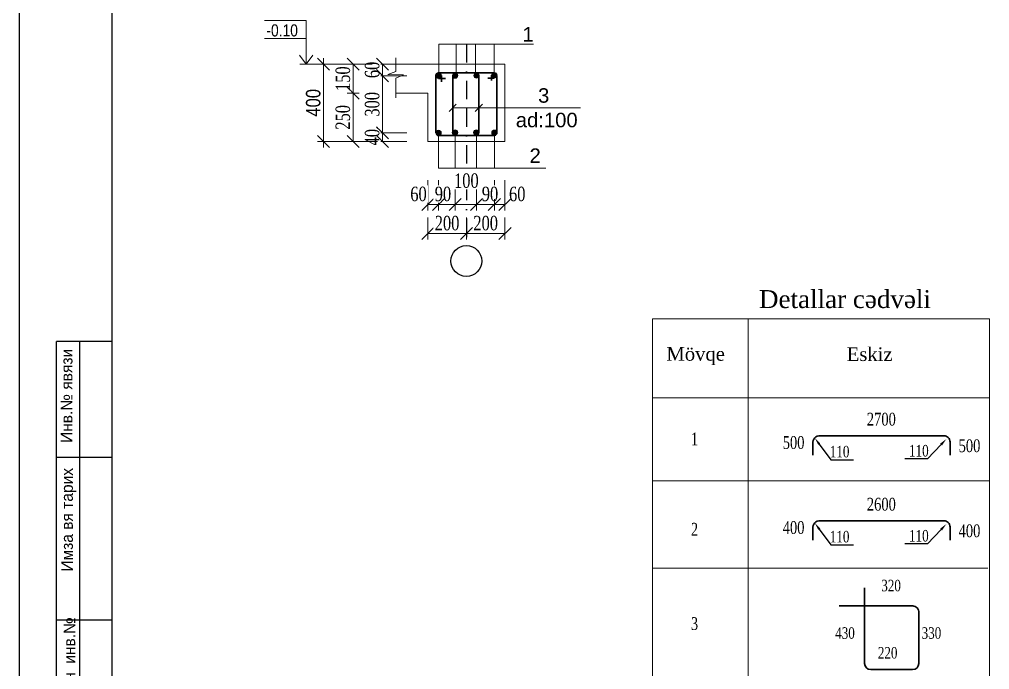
# Model space of a CAD drawing. Header units: millimetres. Extents: x -149347 to 251215, y -2929184 to -2541447.
# Drawn here: x 67574 to 87678, y -2610012 to -2596543 of the extents above; entities that cross this region are included whole.
import ezdxf
from ezdxf import colors
from ezdxf.entities.mleader import LeaderData, LeaderLine
from ezdxf.math import Vec2, Vec3

# ---------------------------------------------------------------- set-up
doc = ezdxf.new("R2010")
doc.units = ezdxf.units.MM
doc.linetypes.add('DASHDOTX2', pattern=[50.8, 25.4, -12.7, 0, -12.7])
doc.layers.add('030', color=7, linetype='Continuous', lineweight=30)
doc.layers.add('APS_MADEIRA', color=35, linetype='Continuous', lineweight=15)
doc.styles.add('400', font='times.ttf', dxfattribs={"width": 0.75, "height": 300})
doc.styles.add('Arial', font='arial.ttf')
doc.styles.add('CP_ATTR', font='A3TI(LA).TTF')
doc.styles.add('style1', font='A3TI(LA).TTF', dxfattribs={"height": 400})
doc.styles.add('style6', font='ARIALN.TTF', dxfattribs={"height": 300})
doc.styles.add('Times New  Roman', font='times.ttf')
doc.dimstyles.new('DIM_100', dxfattribs={"dimscale": 100, "dimtxt": 250, "dimasz": 2.5, "dimexe": 1.25, "dimexo": 0.625, "dimtad": 1, "dimdec": 0, "dimtxsty": 'style1', "dimblk": 'OBLIQUE', "dimcen": 2.5, "dimdle": 1.25, "dimclrd": 251, "dimclre": 251, "dimaunit": 1, "dimadec": 3, "dimazin": 0, "dimtfac": 1, "dimtdec": 0, "dimtmove": 1, "dimatfit": 3, "dimfxl": 1.25, "dimlwd": 5, "dimlwe": 5, "dimarcsym": 0})
doc.dimstyles.new('tebriz', dxfattribs={"dimtxt": 280, "dimasz": 150, "dimexe": 150, "dimexo": 0.625, "dimgap": 65, "dimtad": 1, "dimdec": 0, "dimdsep": 32, "dimtxsty": 'Times New  Roman', "dimblk": 'OBLIQUE', "dimcen": 0, "dimdle": 150, "dimclrd": 7, "dimclre": 256, "dimclrt": 256, "dimadec": 0, "dimazin": 0, "dimtfac": 1, "dimtdec": 0, "dimtmove": 0, "dimatfit": 3, "dimldrblk": 'OBLIQUE', "dimfxl": 1, "dimtolj": 1, "dimlwd": 15, "dimlwe": 9, "dimarcsym": 0})

# ---------------------------------------------------------------- blocks, each defined once
blk = doc.blocks.new('_Oblique')
at = {"color": 0, "linetype": 'ByBlock', "lineweight": -2}
blk.add_line((-0.5, -0.5), (0.5, 0.5), dxfattribs=at)
blk = doc.blocks.new('*D594')
at = {"color": 251, "lineweight": 5, "ltscale": 50, "transparency": 16777216}
for p, q in [((75225, -2597709), (74975, -2597709)), ((75600, -2598895), (74975, -2598895))]:
    blk.add_line(p, q, dxfattribs=at)
at = {"color": 251, "linetype": 'ByBlock', "lineweight": 5, "ltscale": 50, "transparency": 16777216}
blk.add_line((75100, -2597708), (75100, -2598896), dxfattribs=at)
at = {"layer": 'Defpoints', "color": 0, "lineweight": 15, "ltscale": 50, "transparency": 16777216}
for p in [(75287, -2597709), (75100, -2598895), (76310, -2598895)]:
    blk.add_point(p, dxfattribs=at)
at = {"color": 251, "lineweight": 5, "ltscale": 50, "transparency": 16777216, "xscale": 250, "yscale": 250, "zscale": 250}
for p, rotation in [((75100, -2597709), 90), ((75100, -2598895), 270)]:
    blk.add_blockref('_Oblique', p, dxfattribs=dict(at, rotation=rotation))
at = {"color": 0, "lineweight": 15, "ltscale": 50, "transparency": 16777216, "insert": (74885, -2598302), "char_height": 300, "attachment_point": 5, "rotation": 90, "style": '400', "bg_fill": 3, "box_fill_scale": 1.1, "bg_fill_color": 9, "bg_fill_true_color": 13158600, "bg_fill_transparency": 0}
blk.add_mtext('{\\fTimes New Roman|b0|i0|c238|p18;3}00', dxfattribs=at)
blk = doc.blocks.new('*D595')
at = {"color": 251, "lineweight": 5, "ltscale": 50, "transparency": 16777216}
for p, q in [((75600, -2597471), (74975, -2597471)), ((75600, -2597709), (74975, -2597709))]:
    blk.add_line(p, q, dxfattribs=at)
at = {"color": 251, "linetype": 'ByBlock', "lineweight": 5, "ltscale": 50, "transparency": 16777216}
blk.add_line((75100, -2597710), (75100, -2597470), dxfattribs=at)
at = {"layer": 'Defpoints', "color": 0, "lineweight": 15, "ltscale": 50, "transparency": 16777216}
for p in [(76270, -2597471), (76320, -2597709)]:
    blk.add_point(p, dxfattribs=at)
at = {"color": 0, "lineweight": 15, "ltscale": 50, "transparency": 16777216, "insert": (74885, -2597590), "char_height": 300, "attachment_point": 5, "rotation": 90, "style": '400', "bg_fill": 3, "box_fill_scale": 1.1, "bg_fill_color": 9, "bg_fill_true_color": 13158600, "bg_fill_transparency": 0}
blk.add_mtext('60', dxfattribs=at)
at = {"layer": 'Defpoints', "color": 0, "lineweight": 15, "ltscale": 50, "transparency": 16777216}
blk.add_point((75100, -2597471), dxfattribs=at)
at = {"color": 251, "lineweight": 5, "ltscale": 50, "transparency": 16777216, "xscale": 250, "yscale": 250, "zscale": 250}
for p, rotation in [((75100, -2597471), 90), ((75100, -2597709), 270)]:
    blk.add_blockref('_Oblique', p, dxfattribs=dict(at, rotation=rotation))
blk = doc.blocks.new('*D596')
at = {"color": 251, "lineweight": 5, "ltscale": 50, "transparency": 16777216}
for p, q in [((75162, -2598895), (74975, -2598895)), ((75600, -2599071), (74975, -2599071))]:
    blk.add_line(p, q, dxfattribs=at)
at = {"color": 251, "linetype": 'ByBlock', "lineweight": 5, "ltscale": 50, "transparency": 16777216}
blk.add_line((75100, -2598893), (75100, -2599072), dxfattribs=at)
at = {"layer": 'Defpoints', "color": 0, "lineweight": 15, "ltscale": 50, "transparency": 16777216}
for p in [(75225, -2598895), (76910, -2599071)]:
    blk.add_point(p, dxfattribs=at)
at = {"color": 0, "lineweight": 15, "ltscale": 50, "transparency": 16777216, "insert": (74885, -2598983), "char_height": 300, "attachment_point": 5, "rotation": 90, "style": '400', "bg_fill": 3, "box_fill_scale": 1.1, "bg_fill_color": 9, "bg_fill_true_color": 13158600, "bg_fill_transparency": 0}
blk.add_mtext('40', dxfattribs=at)
at = {"layer": 'Defpoints', "color": 0, "lineweight": 15, "ltscale": 50, "transparency": 16777216}
blk.add_point((75100, -2599071), dxfattribs=at)
at = {"color": 251, "lineweight": 5, "ltscale": 50, "transparency": 16777216, "xscale": 250, "yscale": 250, "zscale": 250}
for p, rotation in [((75100, -2598895), 90), ((75100, -2599071), 270)]:
    blk.add_blockref('_Oblique', p, dxfattribs=dict(at, rotation=rotation))
blk = doc.blocks.new('*D597')
at = {"color": 251, "lineweight": 5, "ltscale": 50, "transparency": 16777216}
for p, q in [((74883, -2597471), (74367, -2597471)), ((74612, -2598071), (74367, -2598071))]:
    blk.add_line(p, q, dxfattribs=at)
at = {"color": 251, "linetype": 'ByBlock', "lineweight": 5, "ltscale": 50, "transparency": 16777216}
blk.add_line((74492, -2597470), (74492, -2598072), dxfattribs=at)
at = {"layer": 'Defpoints', "color": 0, "lineweight": 15, "ltscale": 50, "transparency": 16777216}
for p in [(74946, -2597471), (74674, -2598071)]:
    blk.add_point(p, dxfattribs=at)
at = {"color": 251, "lineweight": 5, "ltscale": 50, "transparency": 16777216, "xscale": 250, "yscale": 250, "zscale": 250}
for p, rotation in [((74492, -2597471), 90), ((74492, -2598071), 270)]:
    blk.add_blockref('_Oblique', p, dxfattribs=dict(at, rotation=rotation))
at = {"color": 0, "lineweight": 15, "ltscale": 50, "transparency": 16777216, "insert": (74277, -2597771), "char_height": 300, "attachment_point": 5, "rotation": 90, "style": '400', "bg_fill": 3, "box_fill_scale": 1.1, "bg_fill_color": 9, "bg_fill_true_color": 13158600, "bg_fill_transparency": 0}
blk.add_mtext('1{\\fTimes New Roman|b0|i0|c238|p18;5}0', dxfattribs=at)
at = {"layer": 'Defpoints', "color": 0, "lineweight": 15, "ltscale": 50, "transparency": 16777216}
blk.add_point((74492, -2598071), dxfattribs=at)
blk = doc.blocks.new('*D598')
at = {"color": 251, "linetype": 'ByBlock', "lineweight": 5, "ltscale": 50, "transparency": 16777216}
blk.add_line((74492, -2598070), (74492, -2599074), dxfattribs=at)
at = {"color": 251, "lineweight": 5, "ltscale": 50, "transparency": 16777216}
for p, q in [((74492, -2598071), (74617, -2598071)), ((74992, -2599073), (74367, -2599073))]:
    blk.add_line(p, q, dxfattribs=at)
at = {"layer": 'Defpoints', "color": 0, "lineweight": 15, "ltscale": 50, "transparency": 16777216}
for p in [(74492, -2598071), (74492, -2599073), (76096, -2599073)]:
    blk.add_point(p, dxfattribs=at)
at = {"color": 251, "lineweight": 5, "ltscale": 50, "transparency": 16777216, "xscale": 250, "yscale": 250, "zscale": 250}
for p, rotation in [((74492, -2598071), 90), ((74492, -2599073), 270)]:
    blk.add_blockref('_Oblique', p, dxfattribs=dict(at, rotation=rotation))
at = {"color": 0, "lineweight": 15, "ltscale": 50, "transparency": 16777216, "insert": (74277, -2598572), "char_height": 300, "attachment_point": 5, "rotation": 90, "style": '400', "bg_fill": 3, "box_fill_scale": 1.1, "bg_fill_color": 9, "bg_fill_true_color": 13158600, "bg_fill_transparency": 0}
blk.add_mtext('{\\fTimes New Roman|b0|i0|c238|p18;25}0', dxfattribs=at)
blk = doc.blocks.new('*D599')
at = {"color": 251, "lineweight": 5, "ltscale": 15, "transparency": 16777216}
for p, q in [((73870, -2597471), (73753, -2597471)), ((74479, -2599071), (73753, -2599071))]:
    blk.add_line(p, q, dxfattribs=at)
at = {"color": 251, "linetype": 'ByBlock', "lineweight": 5, "ltscale": 15, "transparency": 16777216}
blk.add_line((73878, -2597346), (73878, -2599196), dxfattribs=at)
at = {"layer": 'Defpoints', "color": 0, "lineweight": 15, "ltscale": 15, "transparency": 16777216}
for p in [(73932, -2597471), (73878, -2599071), (74542, -2599071)]:
    blk.add_point(p, dxfattribs=at)
at = {"color": 251, "lineweight": 5, "ltscale": 15, "transparency": 16777216, "xscale": 250, "yscale": 250, "zscale": 250}
for p, rotation in [((73878, -2597471), 90), ((73878, -2599071), 270)]:
    blk.add_blockref('_Oblique', p, dxfattribs=dict(at, rotation=rotation))
at = {"color": 0, "lineweight": 15, "ltscale": 15, "transparency": 16777216, "insert": (73663, -2598271), "char_height": 300, "attachment_point": 5, "rotation": 90, "style": 'style6'}
blk.add_mtext('{\\fArial Narrow|b0|i0|c238|p34;4}00', dxfattribs=at)
blk = doc.blocks.new('*D600')
at = {"color": 251, "lineweight": 5, "ltscale": 50, "transparency": 16777216}
for p, q in [((76036, -2599876), (76036, -2600501)), ((76261, -2599876), (76261, -2600501))]:
    blk.add_line(p, q, dxfattribs=at)
at = {"color": 251, "linetype": 'ByBlock', "lineweight": 5, "ltscale": 50, "transparency": 16777216}
blk.add_line((76035, -2600376), (76262, -2600376), dxfattribs=at)
at = {"layer": 'Defpoints', "color": 0, "lineweight": 15, "ltscale": 50, "transparency": 16777216}
for p in [(76261, -2599120), (76036, -2599297), (76261, -2600376)]:
    blk.add_point(p, dxfattribs=at)
at = {"color": 0, "lineweight": 15, "ltscale": 50, "transparency": 16777216, "insert": (75844, -2600161), "char_height": 300, "attachment_point": 5, "style": '400', "bg_fill": 3, "box_fill_scale": 1.1, "bg_fill_color": 9, "bg_fill_true_color": 13158600, "bg_fill_transparency": 0}
blk.add_mtext('60', dxfattribs=at)
at = {"color": 251, "lineweight": 5, "ltscale": 50, "transparency": 16777216, "xscale": 250, "yscale": 250, "zscale": 250, "rotation": 180}
blk.add_blockref('_Oblique', (76036, -2600376), dxfattribs=at)
at = {"color": 251, "lineweight": 5, "ltscale": 50, "transparency": 16777216, "xscale": 250, "yscale": 250, "zscale": 250}
blk.add_blockref('_Oblique', (76261, -2600376), dxfattribs=at)
blk = doc.blocks.new('*D601')
at = {"color": 251, "lineweight": 5, "ltscale": 50, "transparency": 16777216}
for p, q in [((76602, -2599876), (76602, -2600501)), ((76261, -2600289), (76261, -2600501))]:
    blk.add_line(p, q, dxfattribs=at)
at = {"color": 251, "linetype": 'ByBlock', "lineweight": 5, "ltscale": 50, "transparency": 16777216}
blk.add_line((76260, -2600376), (76603, -2600376), dxfattribs=at)
at = {"layer": 'Defpoints', "color": 0, "lineweight": 15, "ltscale": 50, "transparency": 16777216}
blk.add_point((76602, -2599113), dxfattribs=at)
at = {"color": 0, "lineweight": 15, "ltscale": 50, "transparency": 16777216, "insert": (76351, -2600161), "char_height": 300, "attachment_point": 5, "style": '400', "bg_fill": 3, "box_fill_scale": 1.1, "bg_fill_color": 9, "bg_fill_true_color": 13158600, "bg_fill_transparency": 0}
blk.add_mtext('90', dxfattribs=at)
at = {"layer": 'Defpoints', "color": 0, "lineweight": 15, "ltscale": 50, "transparency": 16777216}
for p in [(76261, -2600226), (76602, -2600376)]:
    blk.add_point(p, dxfattribs=at)
at = {"color": 251, "lineweight": 5, "ltscale": 50, "transparency": 16777216, "xscale": 250, "yscale": 250, "zscale": 250, "rotation": 180}
blk.add_blockref('_Oblique', (76261, -2600376), dxfattribs=at)
at = {"color": 251, "lineweight": 5, "ltscale": 50, "transparency": 16777216, "xscale": 250, "yscale": 250, "zscale": 250}
blk.add_blockref('_Oblique', (76602, -2600376), dxfattribs=at)
blk = doc.blocks.new('*D602')
at = {"color": 251, "lineweight": 5, "ltscale": 50, "transparency": 16777216}
for p, q in [((77044, -2599876), (77044, -2600501)), ((76602, -2600142), (76602, -2600501))]:
    blk.add_line(p, q, dxfattribs=at)
at = {"color": 251, "linetype": 'ByBlock', "lineweight": 5, "ltscale": 50, "transparency": 16777216}
blk.add_line((76601, -2600376), (77045, -2600376), dxfattribs=at)
at = {"layer": 'Defpoints', "color": 0, "lineweight": 15, "ltscale": 50, "transparency": 16777216}
for p in [(77044, -2598997), (77044, -2600376)]:
    blk.add_point(p, dxfattribs=at)
at = {"color": 251, "lineweight": 5, "ltscale": 50, "transparency": 16777216, "xscale": 250, "yscale": 250, "zscale": 250, "rotation": 180}
blk.add_blockref('_Oblique', (76602, -2600376), dxfattribs=at)
at = {"color": 251, "lineweight": 5, "ltscale": 50, "transparency": 16777216, "xscale": 250, "yscale": 250, "zscale": 250}
blk.add_blockref('_Oblique', (77044, -2600376), dxfattribs=at)
at = {"color": 0, "lineweight": 15, "ltscale": 50, "transparency": 16777216, "insert": (76836, -2599885), "char_height": 300, "attachment_point": 5, "style": '400', "bg_fill": 3, "box_fill_scale": 1.1, "bg_fill_color": 9, "bg_fill_true_color": 13158600, "bg_fill_transparency": 0}
blk.add_mtext('100', dxfattribs=at)
at = {"layer": 'Defpoints', "color": 0, "lineweight": 15, "ltscale": 50, "transparency": 16777216}
blk.add_point((76602, -2600079), dxfattribs=at)
blk = doc.blocks.new('*D603')
at = {"color": 251, "lineweight": 5, "ltscale": 50, "transparency": 16777216}
for p, q in [((77416, -2599876), (77416, -2600501)), ((77044, -2600207), (77044, -2600501))]:
    blk.add_line(p, q, dxfattribs=at)
at = {"color": 251, "linetype": 'ByBlock', "lineweight": 5, "ltscale": 50, "transparency": 16777216}
blk.add_line((77042, -2600376), (77417, -2600376), dxfattribs=at)
at = {"layer": 'Defpoints', "color": 0, "lineweight": 15, "ltscale": 50, "transparency": 16777216}
blk.add_point((77416, -2599116), dxfattribs=at)
at = {"color": 0, "lineweight": 15, "ltscale": 50, "transparency": 16777216, "insert": (77326, -2600161), "char_height": 300, "attachment_point": 5, "style": '400', "bg_fill": 3, "box_fill_scale": 1.1, "bg_fill_color": 9, "bg_fill_true_color": 13158600, "bg_fill_transparency": 0}
blk.add_mtext('90', dxfattribs=at)
at = {"layer": 'Defpoints', "color": 0, "lineweight": 15, "ltscale": 50, "transparency": 16777216}
for p in [(77044, -2600144), (77416, -2600376)]:
    blk.add_point(p, dxfattribs=at)
at = {"color": 251, "lineweight": 5, "ltscale": 50, "transparency": 16777216, "xscale": 250, "yscale": 250, "zscale": 250, "rotation": 180}
blk.add_blockref('_Oblique', (77044, -2600376), dxfattribs=at)
at = {"color": 251, "lineweight": 5, "ltscale": 50, "transparency": 16777216, "xscale": 250, "yscale": 250, "zscale": 250}
blk.add_blockref('_Oblique', (77416, -2600376), dxfattribs=at)
blk = doc.blocks.new('*D604')
at = {"color": 251, "lineweight": 5, "ltscale": 50, "transparency": 16777216}
for p, q in [((77636, -2599876), (77636, -2600501)), ((77416, -2600267), (77416, -2600501))]:
    blk.add_line(p, q, dxfattribs=at)
at = {"color": 251, "linetype": 'ByBlock', "lineweight": 5, "ltscale": 50, "transparency": 16777216}
blk.add_line((77415, -2600376), (77638, -2600376), dxfattribs=at)
at = {"layer": 'Defpoints', "color": 0, "lineweight": 15, "ltscale": 50, "transparency": 16777216}
for p in [(77636, -2599297), (77416, -2600205)]:
    blk.add_point(p, dxfattribs=at)
at = {"color": 251, "lineweight": 5, "ltscale": 50, "transparency": 16777216, "xscale": 250, "yscale": 250, "zscale": 250, "rotation": 180}
blk.add_blockref('_Oblique', (77416, -2600376), dxfattribs=at)
at = {"color": 0, "lineweight": 15, "ltscale": 50, "transparency": 16777216, "insert": (77890, -2600161), "char_height": 300, "attachment_point": 5, "style": '400', "bg_fill": 3, "box_fill_scale": 1.1, "bg_fill_color": 9, "bg_fill_true_color": 13158600, "bg_fill_transparency": 0}
blk.add_mtext('60', dxfattribs=at)
at = {"layer": 'Defpoints', "color": 0, "lineweight": 15, "ltscale": 50, "transparency": 16777216}
blk.add_point((77636, -2600376), dxfattribs=at)
at = {"color": 251, "lineweight": 5, "ltscale": 50, "transparency": 16777216, "xscale": 250, "yscale": 250, "zscale": 250}
blk.add_blockref('_Oblique', (77636, -2600376), dxfattribs=at)
blk = doc.blocks.new('*D605')
at = {"color": 251, "lineweight": 5, "ltscale": 50, "transparency": 16777216}
for p, q in [((76836, -2600644), (76836, -2601105)), ((77636, -2600644), (77636, -2601105))]:
    blk.add_line(p, q, dxfattribs=at)
at = {"color": 251, "linetype": 'ByBlock', "lineweight": 5, "ltscale": 50, "transparency": 16777216}
blk.add_line((77638, -2600980), (76835, -2600980), dxfattribs=at)
at = {"layer": 'Defpoints', "color": 0, "lineweight": 15, "ltscale": 50, "transparency": 16777216}
for p in [(76836, -2600582), (77636, -2600582), (76836, -2600980)]:
    blk.add_point(p, dxfattribs=at)
at = {"color": 251, "lineweight": 5, "ltscale": 50, "transparency": 16777216, "xscale": 250, "yscale": 250, "zscale": 250, "rotation": 180}
blk.add_blockref('_Oblique', (76836, -2600980), dxfattribs=at)
at = {"color": 251, "lineweight": 5, "ltscale": 50, "transparency": 16777216, "xscale": 250, "yscale": 250, "zscale": 250}
blk.add_blockref('_Oblique', (77636, -2600980), dxfattribs=at)
at = {"color": 0, "lineweight": 15, "ltscale": 50, "transparency": 16777216, "insert": (77236, -2600765), "char_height": 300, "attachment_point": 5, "style": '400', "bg_fill": 3, "box_fill_scale": 1.1, "bg_fill_color": 9, "bg_fill_true_color": 13158600, "bg_fill_transparency": 0}
blk.add_mtext('200', dxfattribs=at)
blk = doc.blocks.new('*D606')
at = {"color": 251, "lineweight": 5, "ltscale": 50, "transparency": 16777216}
for p, q in [((76036, -2600644), (76036, -2601105)), ((76836, -2600644), (76836, -2601105))]:
    blk.add_line(p, q, dxfattribs=at)
at = {"color": 251, "linetype": 'ByBlock', "lineweight": 5, "ltscale": 50, "transparency": 16777216}
blk.add_line((76838, -2600980), (76035, -2600980), dxfattribs=at)
at = {"layer": 'Defpoints', "color": 0, "lineweight": 15, "ltscale": 50, "transparency": 16777216}
for p in [(76036, -2600582), (76836, -2600582), (76036, -2600980)]:
    blk.add_point(p, dxfattribs=at)
at = {"color": 251, "lineweight": 5, "ltscale": 50, "transparency": 16777216, "xscale": 250, "yscale": 250, "zscale": 250, "rotation": 180}
blk.add_blockref('_Oblique', (76036, -2600980), dxfattribs=at)
at = {"color": 251, "lineweight": 5, "ltscale": 50, "transparency": 16777216, "xscale": 250, "yscale": 250, "zscale": 250}
blk.add_blockref('_Oblique', (76836, -2600980), dxfattribs=at)
at = {"color": 0, "lineweight": 15, "ltscale": 50, "transparency": 16777216, "insert": (76436, -2600765), "char_height": 300, "attachment_point": 5, "style": '400', "bg_fill": 3, "box_fill_scale": 1.1, "bg_fill_color": 9, "bg_fill_true_color": 13158600, "bg_fill_transparency": 0}
blk.add_mtext('200', dxfattribs=at)
blk = doc.blocks.new('mekteb')
at = {"color": 0, "lineweight": 25}
blk.add_line((99643, -1849866), (99643, -1821466), dxfattribs=at)
at = {"color": 0, "lineweight": 25, "ltscale": 15}
blk.add_line((101643, -1849366), (101643, -1821966), dxfattribs=at)
at = {"lineweight": 25, "ltscale": 0.25}
for p, q in [((100443, -1849366), (100443, -1840866)), ((100943, -1849367), (100943, -1840866))]:
    blk.add_line(p, q, dxfattribs=at)
at = {"lineweight": 25}
for p, q in [((101643, -1840866), (100443, -1840866)), ((101645, -1843366), (100445, -1843366)), ((101645, -1846866), (100445, -1846866))]:
    blk.add_line(p, q, dxfattribs=at)
at = {"lineweight": 25, "char_height": 250.01, "width": 5960.07, "attachment_point": 1, "rotation": 90, "style": 'CP_ATTR'}
for s, insert in [('\\pt3143;Инв.№ явязи', (100535, -1843053)), ('\\pt3143;Имза вя тарих', (100544, -1845823)), ('\\pt3143;Яслин  инв.№', (100595, -1848965))]:
    blk.add_mtext(s, dxfattribs=dict(at, insert=insert))

msp = doc.modelspace()

# ---------------------------------------------------------------- hatches: boundary and pattern name
at = {"lineweight": 15, "ltscale": 15}
h = msp.add_hatch(color=7, dxfattribs=at)
h.dxf.hatch_style = 1
edge = h.paths.add_edge_path()
edge.add_arc((76260.79027, -2597709.03818), 57.78531, 0, 360)
h = msp.add_hatch(color=7, dxfattribs=at)
h.dxf.hatch_style = 1
edge = h.paths.add_edge_path()
edge.add_arc((76602.95859, -2597707.17279), 54.7577, 0, 360)
h = msp.add_hatch(color=7, dxfattribs=at)
h.dxf.hatch_style = 1
edge = h.paths.add_edge_path()
edge.add_arc((77044.60484, -2597707.17279), 53.67568, 0, 360)
h = msp.add_hatch(color=7, dxfattribs=at)
h.dxf.hatch_style = 1
edge = h.paths.add_edge_path()
edge.add_arc((77411.84806, -2597705.72398), 54.4711, 0, 360)
h = msp.add_hatch(color=7, dxfattribs=at)
h.dxf.hatch_style = 1
edge = h.paths.add_edge_path()
edge.add_arc((76260.79027, -2598894.62119), 54.4711, 0, 360)
h = msp.add_hatch(color=7, dxfattribs=at)
h.dxf.hatch_style = 1
edge = h.paths.add_edge_path()
edge.add_arc((76601.97854, -2598887.8803), 57.1346, 0, 360)
h = msp.add_hatch(color=7, dxfattribs=at)
h.dxf.hatch_style = 1
edge = h.paths.add_edge_path()
edge.add_arc((77043.62479, -2598887.8803), 57.1346, 0, 360)
h = msp.add_hatch(color=7, dxfattribs=at)
h.dxf.hatch_style = 1
edge = h.paths.add_edge_path()
edge.add_arc((77415.98893, -2598890.5438), 54.4711, 0, 360)

# ---------------------------------------------------------------- linework, layer by layer
at = {"color": 252, "linetype": 'DASHDOTX2', "ltscale": 15, "true_color": 0xa97986}
for p, q in [((76836.31916, -2597054.71163), (76836.31916, -2598384.44522)), ((76836.31916, -2598384.44522), (76836.31916, -2601228.58181))]:
    msp.add_line(p, q, dxfattribs=at)
at = {"color": 7, "lineweight": 15, "ltscale": 15}
for p, q in [((76036.31916, -2597471.21258), (75373.14829, -2597471.21258)), ((77636.31916, -2597471.21258), (76036.31916, -2597471.21258)), ((77636.31916, -2598384.44522), (77636.31916, -2597471.21258)), ((76036.31916, -2598071.21258), (76036.31916, -2598384.44522)), ((76036.31916, -2598384.44522), (76036.31916, -2599071.21258)), ((77636.31916, -2599071.21258), (77636.31916, -2598384.44522)), ((76036.31916, -2599071.21258), (77636.31916, -2599071.21258))]:
    msp.add_line(p, q, dxfattribs=at)
at = {"color": 7, "lineweight": 35, "ltscale": 15}
for p, q in [((76206.31916, -2597689.74983), (76206.31916, -2598384.44522)), ((76318.3034, -2597703.43633), (76318.3034, -2597837.31862)), ((76552.56487, -2597707.17279), (76552.56487, -2598384.44522)), ((77094.99855, -2597707.17279), (77094.99855, -2598384.44522)), ((77358.0598, -2597697.12603), (77358.0598, -2597812.15665)), ((77466.31916, -2598384.44522), (77466.31916, -2597709.03818)), ((76260.79014, -2597766.82348), (76402.51106, -2597766.82348)), ((77411.84806, -2597760.19508), (77277.98735, -2597760.19508)), ((76206.31916, -2598384.44522), (76206.31916, -2598894.62119)), ((76552.56487, -2598384.44522), (76552.56487, -2598892.75581)), ((77094.99855, -2598384.44522), (77094.99855, -2598892.75581)), ((77466.31916, -2598894.62119), (77466.31916, -2598384.44522)), ((76240.11238, -2598945.01491), (77415.98893, -2598945.01491))]:
    msp.add_line(p, q, dxfattribs=at)
at = {"color": 0, "lineweight": 15}
for p, q in [((80689.95939, -2602749.48397), (87678.45952, -2602749.48397)), ((80689.95939, -2602749.48397), (80689.95939, -2610506.60038)), ((82674.43919, -2602749.48397), (82674.43919, -2610506.60038)), ((87678.45952, -2602749.48397), (87678.45952, -2610506.60038)), ((80689.95939, -2604383.1652), (87678.45952, -2604383.1652)), ((80689.95939, -2606100.13848), (87678.45952, -2606100.13848)), ((80689.95939, -2607913.6035), (87641.89331, -2607913.6035))]:
    msp.add_line(p, q, dxfattribs=at)
at = {"color": 0, "lineweight": 30}
for p, q in [((85087.11572, -2608319.07979), (85087.11572, -2609883.32142)), ((85087.11572, -2608319.07979), (85087.11572, -2609883.32142)), ((86084.7804, -2608693.85962), (84560.93584, -2608693.85962)), ((86084.7804, -2608693.85962), (84560.93584, -2608693.85962)), ((86211.71109, -2608820.79051), (86211.71109, -2609883.32142)), ((86211.71109, -2608820.79051), (86211.71109, -2609883.32142)), ((85214.55572, -2610010.76142), (86084.27088, -2610010.76142)), ((85214.55572, -2610010.76142), (86084.27088, -2610010.76142))]:
    msp.add_line(p, q, dxfattribs=at)
at = {"color": 7, "lineweight": 15}
for points in [[(73515.53438, -2597093.69866), (73515.53438, -2596563.9191), (72653.69146, -2596563.9191)], [(73515.53438, -2597469.96258), (73515.53438, -2596940.18302), (72653.69146, -2596940.18302)], [(73653.70729, -2597281.64568), (73515.53438, -2597469.96258), (73377.36147, -2597281.64568)]]:
    msp.add_lwpolyline(points, dxfattribs=at)
at = {"color": 7, "lineweight": 15, "ltscale": 15}
msp.add_lwpolyline([(75373.14829, -2597339.36674), (75373.14829, -2597624.05846), (75211.42545, -2597682.04722), (75533.74249, -2597689.55075), (75373.14829, -2597757.12426), (75373.14829, -2598169.47282)], dxfattribs=at)
at = {"color": 0, "lineweight": 30}
for points in [[(84140.09934, -2605170.9857), (86732.1182, -2605169.24787)], [(84015.79551, -2605291.85322), (84015.79551, -2605567.29875)], [(86858.97237, -2605296.10204), (86858.97237, -2605571.54758)], [(84140.09934, -2606932.42717), (86732.1182, -2606930.68934)], [(84015.79551, -2607053.29468), (84015.79551, -2607328.74022)], [(86858.97237, -2607057.54351), (86858.97237, -2607332.98905)]]:
    msp.add_lwpolyline(points, dxfattribs=at)
at = {"color": 7, "lineweight": 15, "ltscale": 15}
for centre, radius in [((76260.79027, -2597709.03818), 57.78531), ((76602.95859, -2597707.17279), 54.7577), ((77044.60484, -2597707.17279), 53.67568), ((77411.84806, -2597705.72398), 54.4711), ((76260.79027, -2598894.62119), 54.4711), ((76601.97854, -2598887.8803), 57.1346), ((77043.62479, -2598887.8803), 57.1346), ((77415.98893, -2598890.5438), 54.4711)]:
    msp.add_circle(centre, radius, dxfattribs=at)
msp.add_circle((76836.31916, -2601548.58181), 320)
at = {"color": 0, "lineweight": 30}
for centre, radius, start, end in [((84155.42443, -2605311.09917), 140.94908, 83.834839334, 187.847993173), ((86732.1182, -2605296.10204), 126.85417, 359.999912168, 90.076828205), ((84155.42443, -2607072.54063), 140.94908, 83.834839334, 187.847993173), ((86732.1182, -2607057.54351), 126.85417, 359.999912168, 90.076828205), ((85214.55572, -2609883.32142), 127.44, 180, 270), ((85214.55572, -2609883.32142), 127.44, 180, 270), ((86084.27109, -2609883.32142), 127.44, 270, 0), ((86084.27109, -2609883.32142), 127.44, 270, 0)]:
    msp.add_arc(centre, radius, start, end, dxfattribs=at)
at = {"color": 7, "lineweight": 35, "ltscale": 15}
msp.add_arc((86084.78055, -2608820.79015), 126.93053, 354.640164647, 90.00007017, dxfattribs=at)
msp.add_arc((86084.78055, -2608820.79015), 126.93053, 354.640164647, 90.00007017, dxfattribs=at)
at = {"layer": '030', "color": 0, "lineweight": 30, "ltscale": 5}
msp.add_lwpolyline([(85086.07263, -2608690.70009), (85087.11572, -2608319.07979)], dxfattribs=at)
msp.add_lwpolyline([(85086.07263, -2608690.70009), (85087.11572, -2608319.07979)], dxfattribs=at)
at = {"layer": 'APS_MADEIRA', "color": 7, "lineweight": 9, "ltscale": 25}
for p, q in [((76265.23759, -2597689.59483), (76265.23759, -2597054.71163)), ((76265.23759, -2597054.71163), (78224.02905, -2597054.71163)), ((76623.10633, -2597690.58585), (76623.10633, -2597054.71163)), ((77024.74967, -2597691.66786), (77024.74967, -2597054.71163)), ((77411.84806, -2597692.73762), (77411.84806, -2597054.71163)), ((76260.79027, -2598949.0923), (76260.79027, -2599621.58824)), ((76601.97854, -2598945.01491), (76601.97854, -2599617.51085)), ((77043.62497, -2598945.01491), (77043.62497, -2599617.51085)), ((77415.98893, -2598945.01491), (77415.98893, -2599617.51085)), ((76260.79027, -2599621.58824), (78480.13565, -2599621.58824))]:
    msp.add_line(p, q, dxfattribs=at)
at = {"layer": 'APS_MADEIRA', "color": 7, "lineweight": 15, "ltscale": 25}
for p, q in [((75098.35756, -2597469.96258), (73388.00166, -2597469.96258)), ((77411.84806, -2597651.25287), (77411.84806, -2597651.25286))]:
    msp.add_line(p, q, dxfattribs=at)
at = {"layer": 'APS_MADEIRA', "color": 7, "lineweight": 30, "ltscale": 25}
for centre, radius, start, end in [((76260.79027, -2597709.03818), 57.78531, 90, 180), ((77411.84806, -2597705.72398), 54.4711, 0, 90), ((77415.98893, -2598890.5438), 54.4711, 270, 0)]:
    msp.add_arc(centre, radius, start, end, dxfattribs=at)

# ---------------------------------------------------------------- texts
at = {"lineweight": 9, "insert": (72692.14143, -2596645.57532), "char_height": 250, "width": 23109.777632, "attachment_point": 1, "style": 'style6'}
msp.add_mtext('{\\fArial Narrow|b0|i0|c238|p34;-0.10}', dxfattribs=at)
at = {"color": 7, "lineweight": 5, "ltscale": 15, "insert": (82899.23388, -2602151.33108), "char_height": 371.2475441, "width": 5714.8003644, "attachment_point": 1, "style": 'Times New  Roman'}
msp.add_mtext('{\\fTimes New Roman|b0|i0|c238|p18;Detallar cədvəli}', dxfattribs=at)
at = {"attachment_point": 1, "style": '400'}
for s, insert, char_height, width in [('\\A1;{\\fTimes New Roman|b0|i0|c238|p18;27}00', (85134.91923, -2604692.21402), 265.2, 233.0139314), ('{\\fTimes New Roman|b0|i0|c238|p18; }1', (81414.03231, -2605100.73244), 265.2, 233.0139314), ('\\A1;50{\\fTimes New Roman|b0|i0|c238|p18;0}', (83391.298, -2605175.29064), 265.2, 233.0139314), ('\\A1;50{\\fTimes New Roman|b0|i0|c238|p18;0}', (87036.82321, -2605243.00077), 265.2, 233.0139314), ('\\A1;{\\fTimes New Roman|b0|i0|c238|p18;26}00', (85134.91923, -2606453.65549), 265.2, 233.0139314), (' 2', (81413.61017, -2606972.20335), 265.2, 233.0139314), ('\\A1;40{\\fTimes New Roman|b0|i0|c238|p18;0}', (83391.298, -2606936.73211), 265.2, 233.0139314), ('\\A1;40{\\fTimes New Roman|b0|i0|c238|p18;0}', (87036.82321, -2607004.44224), 265.2, 233.0139314), ('\\A1;3{\\fTimes New Roman|b0|i0|c238|p18;20}', (85434.33674, -2608151.85186), 238.68, 209.7125382), (' 3', (81413.61017, -2608926.08096), 265.2, 233.0139314), ('\\A1;{\\fTimes New Roman|b0|i0|c238|p18;430}', (84479.67559, -2609135.25278), 238.68, 209.7125382), ('\\A1;{\\fTimes New Roman|b0|i0|c238|p18;330}', (86270.71875, -2609135.25278), 238.68, 209.7125382), ('\\A1;2{\\fTimes New Roman|b0|i0|c238|p18;20}', (85363.79087, -2609544.36928), 238.68, 209.7125382)]:
    msp.add_mtext(s, dxfattribs=dict(at, insert=insert, char_height=char_height, width=width))
at = {"layer": 'APS_MADEIRA', "color": 7, "lineweight": 9, "ltscale": 25, "style": 'Arial'}
msp.add_text('ad:100', height=300, dxfattribs=at).set_placement((77860.27148, -2598777.65027))
at = {"layer": 'APS_MADEIRA', "color": 7, "lineweight": 9, "ltscale": 25, "char_height": 300, "attachment_point": 1, "style": 'Arial'}
for s, insert in [('  \\P1', (77998.80204, -2596201.46436)), ('3', (78321.69137, -2597968.82389)), (' \\P 2', (78028.99231, -2598715.91515))]:
    msp.add_mtext_dynamic_manual_height_columns(s, width=488.0335854, gutter_width=12.5, heights=[0], dxfattribs=dict(at, insert=insert))
at = {"layer": 'APS_MADEIRA', "color": 7, "lineweight": 9, "ltscale": 25, "char_height": 282.88884, "width": 431.4216895, "attachment_point": 1, "style": 'Arial'}
for s, insert in [('{\\fTimes New Roman|b0|i0|c238|p18;Mövqe}', (80982.79949, -2603330.72752)), ('\\pxt35;{\\fTimes New Roman|b0|i0|c238|p18;Eskiz}', (84718.27696, -2603336.28034))]:
    msp.add_mtext(s, dxfattribs=dict(at, insert=insert))

# ---------------------------------------------------------------- leaders
at = {"color": 2, "lineweight": 15, "ltscale": 15}
for points in [[(76552.56487, -2598376.07633), (79204.08075, -2598376.07633)], [(77094.99855, -2598376.07633), (79204.08075, -2598376.07633)]]:
    msp.add_leader(points, dimstyle='tebriz', dxfattribs=at)
ml = msp.add_multileader_mtext('Standard')
ml.set_content('{\\C256;110\\fTimes New Roman|b0|i0|c238|p18; }', color=6, style='400')
ml.set_leader_properties()
ml.build(insert=Vec2(0, 0))
ml.multileader.update_dxf_attribs({"text_left_attachment_type": 6, "text_right_attachment_type": 6, "dogleg_length": 1, "arrow_head_size": 160})
ctx = ml.context
ctx.base_point, ctx.char_height, ctx.arrow_head_size, ctx.landing_gap_size, ctx.plane_origin = Vec3(84391.0566, -2605664.56846), 240, 160, 0.08, Vec3(81254.86733, -2607577.0192)
ctx.left_attachment, ctx.right_attachment, ctx.text_align_type = 6, 6, 1
notes = []
notes.append((ctx, [(0, (1, 1, 0), (84390.2566, -2605664.56846), (1, 0), 0.8, [(0, [(84054.30554, -2605212.90746)], 0, [])])]))
ctx.mtext.insert, ctx.mtext.alignment, ctx.mtext.flow_direction = Vec3(84570.16327, -2605376.56846), 2, 5
ml = msp.add_multileader_mtext('Standard')
ml.set_content('{\\C256;110\\fTimes New Roman|b0|i0|c238|p18; }', color=6, style='400')
ml.set_leader_properties()
ml.build(insert=Vec2(0, 0))
ml.multileader.update_dxf_attribs({"text_left_attachment_type": 6, "text_right_attachment_type": 6, "dogleg_length": 1, "arrow_head_size": 160})
ctx = ml.context
ctx.base_point, ctx.char_height, ctx.arrow_head_size, ctx.landing_gap_size, ctx.plane_origin = Vec3(86033.17808, -2605645.97538), 240, 160, 0.08, Vec3(83984.65501, -2607597.32922)
ctx.left_attachment, ctx.right_attachment, ctx.text_align_type = 6, 6, 1
notes.append((ctx, [(1, (1, 1, 0), (86392.19143, -2605645.97538), (-1, 0), 0.8, [(0, [(86784.09322, -2605233.21748)], 0, [])])]))
ctx.mtext.insert, ctx.mtext.alignment, ctx.mtext.flow_direction = Vec3(86212.28476, -2605357.97538), 2, 5
ml = msp.add_multileader_mtext('Standard')
ml.set_content('{\\C256;110\\fTimes New Roman|b0|i0|c238|p18; }', color=6, style='400')
ml.set_leader_properties()
ml.build(insert=Vec2(0, 0))
ml.multileader.update_dxf_attribs({"text_left_attachment_type": 6, "text_right_attachment_type": 6, "dogleg_length": 1, "arrow_head_size": 160})
ctx = ml.context
ctx.base_point, ctx.char_height, ctx.arrow_head_size, ctx.landing_gap_size, ctx.plane_origin = Vec3(84391.0566, -2607426.00993), 240, 160, 0.08, Vec3(81254.86733, -2609338.46067)
ctx.left_attachment, ctx.right_attachment, ctx.text_align_type = 6, 6, 1
notes.append((ctx, [(0, (1, 1, 0), (84390.2566, -2607426.00993), (1, 0), 0.8, [(0, [(84054.30554, -2606974.34893)], 0, [])])]))
ctx.mtext.insert, ctx.mtext.alignment, ctx.mtext.flow_direction = Vec3(84570.16327, -2607138.00993), 2, 5
ml = msp.add_multileader_mtext('Standard')
ml.set_content('{\\C256;110\\fTimes New Roman|b0|i0|c238|p18; }', color=6, style='400')
ml.set_leader_properties()
ml.build(insert=Vec2(0, 0))
ml.multileader.update_dxf_attribs({"text_left_attachment_type": 6, "text_right_attachment_type": 6, "dogleg_length": 1, "arrow_head_size": 160})
ctx = ml.context
ctx.base_point, ctx.char_height, ctx.arrow_head_size, ctx.landing_gap_size, ctx.plane_origin = Vec3(86033.17808, -2607407.41685), 240, 160, 0.08, Vec3(83984.65501, -2609358.77069)
ctx.left_attachment, ctx.right_attachment, ctx.text_align_type = 6, 6, 1
notes.append((ctx, [(1, (1, 1, 0), (86392.19143, -2607407.41685), (-1, 0), 0.8, [(0, [(86784.09322, -2606994.65895)], 0, [])])]))
ctx.mtext.insert, ctx.mtext.alignment, ctx.mtext.flow_direction = Vec3(86212.28476, -2607119.41685), 2, 5
for ctx, leaders in notes:
    for number, flags, end, landing, length, lines in leaders:
        leader = LeaderData()
        leader.index, (leader.has_last_leader_line, leader.has_dogleg_vector, leader.attachment_direction) = number, flags
        leader.last_leader_point, leader.dogleg_vector, leader.dogleg_length = Vec3(end), Vec3(landing), length
        for number, points, colour, breaks in lines:
            line = LeaderLine()
            line.index, line.vertices, line.color, line.breaks = number, Vec3.list(points), colors.encode_raw_color(colour), breaks
            leader.lines.append(line)
        ctx.leaders.append(leader)

# ---------------------------------------------------------------- next in the draw order: dimensions: what is measured, and where the dimension line sits
at = {"color": 7, "lineweight": 15, "ltscale": 50}
dim = msp.add_linear_dim(base=(75099.63324, -2598894.68312), p1=(75287.13324, -2597709.03818), p2=(76310.0299, -2598894.68312), angle=90, text='{\\fTimes New Roman|b0|i0|c238|p18;3}00', dimstyle='DIM_100', override={"dimscale": 1, "dimtxt": 300, "dimasz": 250, "dimexe": 125, "dimexo": 62.5, "dimgap": 62.5, "dimtxsty": '400', "dimcen": 250, "dimfxl": 500, "dimfxlon": 1, "dimtfill": 1, "dimtfillclr": 256, "dimarcsym": 1}, dxfattribs=at)
dim.commit()
dim.dimension.update_dxf_attribs({"geometry": '*D594', "text_midpoint": (74884.53771, -2598301.86065)})

# ---------------------------------------------------------------- next in the draw order: dimensions: what is measured, and where the dimension line sits
for base, p1, p2, text, picture, middle in [((75099.63324, -2597471.21258), (76320.0299, -2597709.03818), (76269.83069, -2597471.21258), '60', '*D595', (75099.63324, -2597590.12538)), ((75099.63324, -2599071.21258), (75224.63324, -2598894.68312), (76910.19087, -2599071.21258), '40', '*D596', (75099.63324, -2598982.97881))]:
    dim = msp.add_linear_dim(base=base, p1=p1, p2=p2, angle=90, text=text, dimstyle='DIM_100', override={"dimscale": 1, "dimtxt": 300, "dimasz": 250, "dimexe": 125, "dimexo": 62.5, "dimgap": 62.5, "dimtxsty": '400', "dimcen": 250, "dimfxl": 500, "dimfxlon": 1, "dimtfill": 1, "dimtfillclr": 256, "dimarcsym": 1}, dxfattribs=at)
    dim.commit()
    dim.dimension.update_dxf_attribs({"geometry": picture, "text_midpoint": middle, "dimtype": 160})

# ---------------------------------------------------------------- next in the draw order: linework, layer by layer
at = {"color": 7, "lineweight": 35, "ltscale": 15}
msp.add_line((76260.79027, -2597651.25287), (77411.84806, -2597651.25287), dxfattribs=at)

# ---------------------------------------------------------------- next in the draw order: dimensions: what is measured, and where the dimension line sits
at = {"color": 7, "lineweight": 15, "ltscale": 50}
dim = msp.add_linear_dim(base=(74491.74704, -2598071.21258), p1=(74945.74643, -2597471.21258), p2=(74674.45359, -2598071.21258), angle=90, text='1{\\fTimes New Roman|b0|i0|c238|p18;5}0', dimstyle='DIM_100', override={"dimscale": 1, "dimtxt": 300, "dimasz": 250, "dimexe": 125, "dimexo": 62.5, "dimgap": 62.5, "dimtxsty": '400', "dimcen": 250, "dimfxl": 500, "dimfxlon": 1, "dimtfill": 1, "dimtfillclr": 256, "dimarcsym": 1}, dxfattribs=at)
dim.commit()
dim.dimension.update_dxf_attribs({"geometry": '*D597', "text_midpoint": (74276.65151, -2597771.21258)})

# ---------------------------------------------------------------- next in the draw order: dimensions: what is measured, and where the dimension line sits
dim = msp.add_linear_dim(base=(74491.74704, -2599072.5245), p1=(74491.74704, -2598071.21258), p2=(76095.55879, -2599072.5245), angle=90, text='{\\fTimes New Roman|b0|i0|c238|p18;25}0', dimstyle='DIM_100', override={"dimscale": 1, "dimtxt": 300, "dimasz": 250, "dimexe": 125, "dimexo": 62.5, "dimgap": 62.5, "dimtxsty": '400', "dimcen": 250, "dimfxl": 500, "dimfxlon": 1, "dimtfill": 1, "dimtfillclr": 256, "dimarcsym": 1}, dxfattribs=at)
dim.commit()
dim.dimension.update_dxf_attribs({"geometry": '*D598', "text_midpoint": (74276.65151, -2598571.86854)})

# ---------------------------------------------------------------- next in the draw order: linework, layer by layer
at = {"color": 7, "lineweight": 15, "ltscale": 15}
msp.add_line((76036.31916, -2598071.21258), (75373.14829, -2598071.21258), dxfattribs=at)

# ---------------------------------------------------------------- next in the draw order: dimensions: what is measured, and where the dimension line sits
dim = msp.add_linear_dim(base=(73878.47899, -2599071.2745), p1=(73932.28783, -2597471.2745), p2=(74541.50381, -2599071.2745), angle=90, text='{\\fArial Narrow|b0|i0|c238|p34;4}00', dimstyle='DIM_100', override={"dimlfac": 0.25, "dimtxsty": 'style6'}, dxfattribs=at)
dim.commit()
dim.dimension.update_dxf_attribs({"geometry": '*D599', "text_midpoint": (73662.8071, -2598271.2745)})
at = {"color": 7, "lineweight": 15, "ltscale": 50}
dim = msp.add_linear_dim(base=(76260.79027, -2600376.18887), p1=(76036.31916, -2599296.80663), p2=(76260.79027, -2599120.21525), text='60', dimstyle='DIM_100', override={"dimscale": 1, "dimtxt": 300, "dimasz": 250, "dimexe": 125, "dimexo": 62.5, "dimgap": 62.5, "dimtxsty": '400', "dimcen": 250, "dimfxl": 500, "dimfxlon": 1, "dimtfill": 1, "dimtfillclr": 256, "dimarcsym": 1}, dxfattribs=at)
dim.commit()
dim.dimension.update_dxf_attribs({"geometry": '*D600', "text_midpoint": (75843.65435, -2600376.18887), "dimtype": 160})

# ---------------------------------------------------------------- next in the draw order: dimensions: what is measured, and where the dimension line sits
dim = msp.add_linear_dim(base=(76601.97854, -2600376.18887), p1=(76260.79027, -2600226.01658), p2=(76601.97854, -2599113.47436), text='90', dimstyle='DIM_100', override={"dimscale": 1, "dimtxt": 300, "dimasz": 250, "dimexe": 125, "dimexo": 62.5, "dimgap": 62.5, "dimtxsty": '400', "dimcen": 250, "dimfxl": 500, "dimfxlon": 1, "dimtfill": 1, "dimtfillclr": 256, "dimarcsym": 1}, dxfattribs=at)
dim.commit()
dim.dimension.update_dxf_attribs({"geometry": '*D601', "text_midpoint": (76351.00997, -2600376.18887), "dimtype": 160})

# ---------------------------------------------------------------- next in the draw order: dimensions: what is measured, and where the dimension line sits
dim = msp.add_linear_dim(base=(77043.62479, -2600376.18887), p1=(76601.97854, -2600079.27137), p2=(77043.62479, -2598997.32769), text='100', dimstyle='DIM_100', override={"dimscale": 1, "dimtxt": 300, "dimasz": 250, "dimexe": 125, "dimexo": 62.5, "dimgap": 62.5, "dimtxsty": '400', "dimcen": 250, "dimfxl": 500, "dimfxlon": 1, "dimtfill": 1, "dimtfillclr": 256, "dimarcsym": 1}, dxfattribs=at)
dim.commit()
dim.dimension.update_dxf_attribs({"geometry": '*D602', "text_midpoint": (76836.31916, -2600099.93716), "dimtype": 160})

# ---------------------------------------------------------------- next in the draw order: dimensions: what is measured, and where the dimension line sits
dim = msp.add_linear_dim(base=(77415.98893, -2600376.18887), p1=(77043.62479, -2600144.07625), p2=(77415.98893, -2599116.13786), text='90', dimstyle='DIM_100', override={"dimscale": 1, "dimtxt": 300, "dimasz": 250, "dimexe": 125, "dimexo": 62.5, "dimgap": 62.5, "dimtxsty": '400', "dimcen": 250, "dimfxl": 500, "dimfxlon": 1, "dimtfill": 1, "dimtfillclr": 256, "dimarcsym": 1}, dxfattribs=at)
dim.commit()
dim.dimension.update_dxf_attribs({"geometry": '*D603', "text_midpoint": (77325.51184, -2600376.18887), "dimtype": 160})

# ---------------------------------------------------------------- next in the draw order: dimensions: what is measured, and where the dimension line sits
dim = msp.add_linear_dim(base=(77636.31916, -2600376.18887), p1=(77415.98893, -2600204.98291), p2=(77636.31916, -2599296.80663), text='60', dimstyle='DIM_100', override={"dimscale": 1, "dimtxt": 300, "dimasz": 250, "dimexe": 125, "dimexo": 62.5, "dimgap": 62.5, "dimtxsty": '400', "dimcen": 250, "dimfxl": 500, "dimfxlon": 1, "dimtfill": 1, "dimtfillclr": 256, "dimarcsym": 1}, dxfattribs=at)
dim.commit()
dim.dimension.update_dxf_attribs({"geometry": '*D604', "text_midpoint": (77890.0126, -2600376.18887), "dimtype": 160})

# ---------------------------------------------------------------- next in the draw order: dimensions: what is measured, and where the dimension line sits
dim = msp.add_linear_dim(base=(76836.31916, -2600979.68556), p1=(77636.31916, -2600581.75449), p2=(76836.31916, -2600581.75449), angle=180, text='200', dimstyle='DIM_100', override={"dimscale": 1, "dimtxt": 300, "dimasz": 250, "dimexe": 125, "dimexo": 62.5, "dimgap": 62.5, "dimtxsty": '400', "dimcen": 250, "dimfxl": 500, "dimfxlon": 1, "dimtfill": 1, "dimtfillclr": 256, "dimarcsym": 1}, dxfattribs=at)
dim.commit()
dim.dimension.update_dxf_attribs({"geometry": '*D605', "text_midpoint": (77236.31916, -2600764.59003)})

# ---------------------------------------------------------------- next in the draw order: dimensions: what is measured, and where the dimension line sits
dim = msp.add_linear_dim(base=(76036.31916, -2600979.68556), p1=(76836.31916, -2600581.75449), p2=(76036.31916, -2600581.75449), angle=180, text='200', dimstyle='DIM_100', override={"dimscale": 1, "dimtxt": 300, "dimasz": 250, "dimexe": 125, "dimexo": 62.5, "dimgap": 62.5, "dimtxsty": '400', "dimcen": 250, "dimfxl": 500, "dimfxlon": 1, "dimtfill": 1, "dimtfillclr": 256, "dimarcsym": 1}, dxfattribs=at)
dim.commit()
dim.dimension.update_dxf_attribs({"geometry": '*D606', "text_midpoint": (76436.31916, -2600764.59003)})

# ---------------------------------------------------------------- next in the draw order: block references
at = {"lineweight": 15, "xscale": 0.962501317234829, "yscale": 0.962501317234829, "zscale": 0.962501317234829}
msp.add_blockref('mekteb', (-28332.96186, -831377.23794), dxfattribs=at)

doc.saveas('drawing.dxf')
